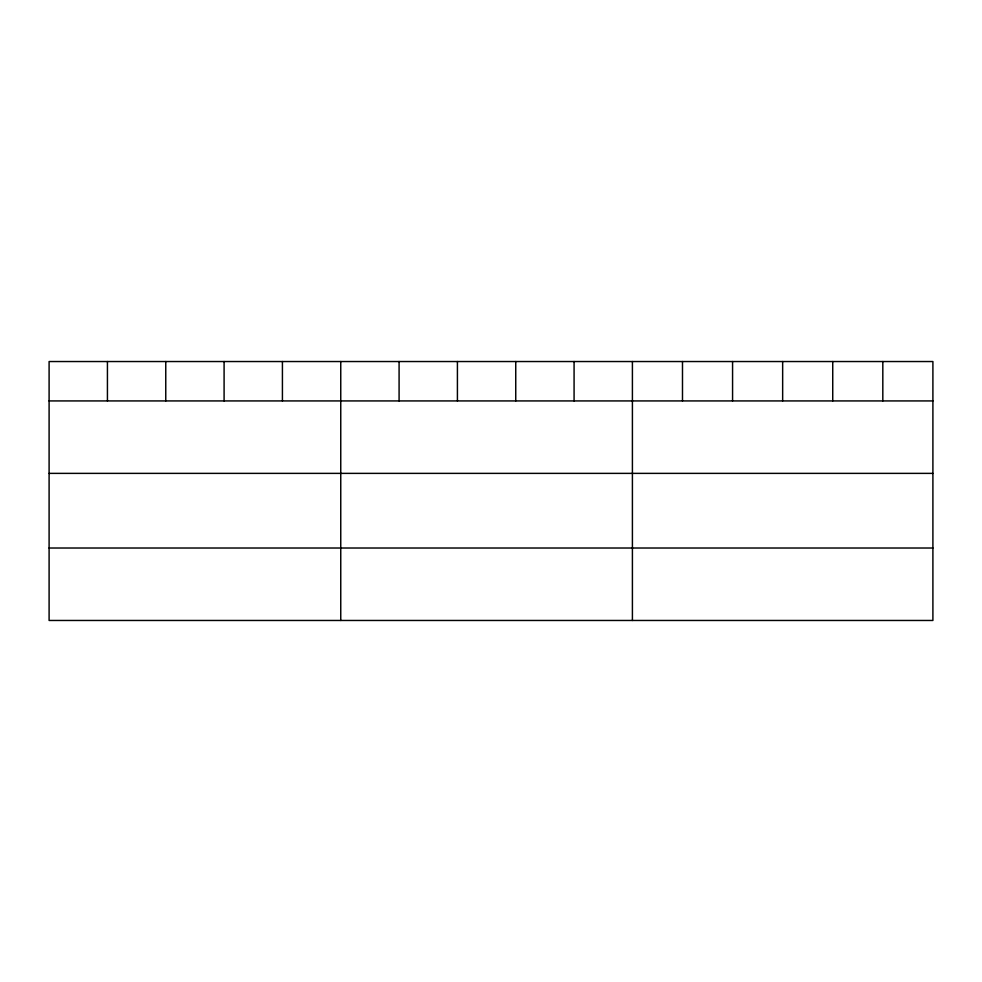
<?xml version="1.0" encoding="UTF-8"?>
<svg xmlns="http://www.w3.org/2000/svg" width="982" height="982" viewBox="0 0 982 982"><rect width="100%" height="100%" fill="white"/><g stroke="black" fill="none" stroke-linecap="round" stroke-linejoin="round"><path stroke-width="1.47" d="M932.9 400.926L932.9 620.464L49.1 620.464L49.1 361.536L932.9 361.536L932.9 400.926L49.1 400.926M49.1 473.373L932.9 473.373M49.1 548.017L932.9 548.017M882.818 361.536L882.818 400.926M832.736 361.536L832.736 400.926M782.654 361.536L782.654 400.926M732.572 361.536L732.572 400.926M682.49 361.536L682.49 400.926M632.408 361.536L632.408 620.464M574.077 361.536L574.077 400.926M515.746 361.536L515.746 400.926M457.416 361.536L457.416 400.926M399.085 361.536L399.085 400.926M340.754 361.536L340.754 620.464M282.423 361.536L282.423 400.926M224.092 361.536L224.092 400.926M165.762 361.536L165.762 400.926M107.431 361.536L107.431 400.926"/></g></svg>
